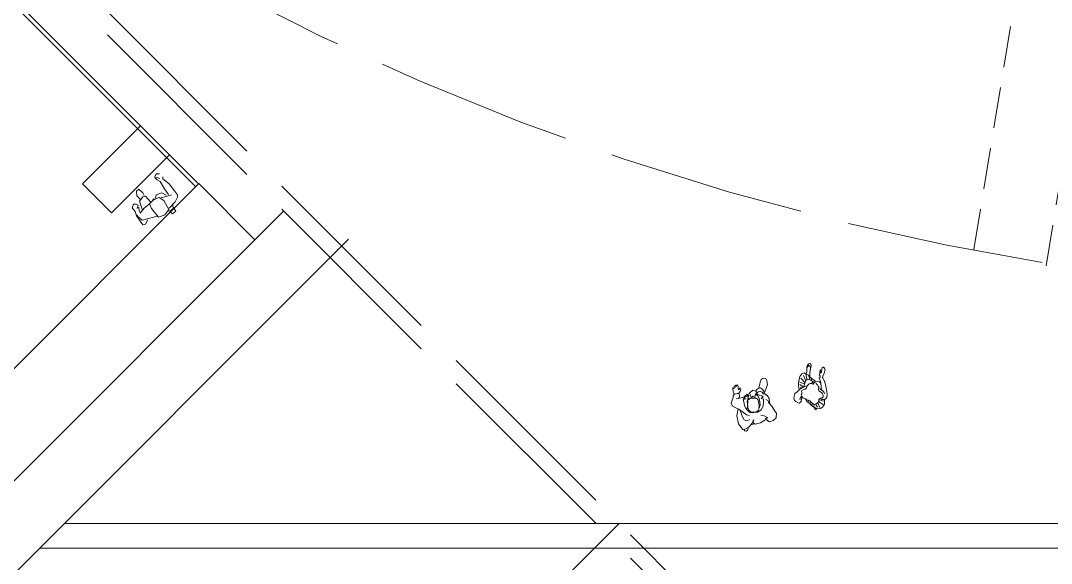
# Model space of a CAD drawing. Header units: millimetres. Extents: x 383 to 523, y 252 to 344.
# Drawn here: x 410.78 to 423.32, y 261.75 to 268.35 of the extents above; entities that cross this region are included whole.
import ezdxf

# ---------------------------------------------------------------- set-up
doc = ezdxf.new("R2010")
doc.units = ezdxf.units.MM
doc.header["$MEASUREMENT"] = 0
doc.linetypes.add('ACAD_ISO02W100', pattern=[15, 12, -3])
doc.linetypes.add('DASHED', pattern=[0.75, 0.5, -0.25])
doc.layers.add('cubierta', color=1, linetype='ACAD_ISO02W100', lineweight=15)
doc.layers.add('muros', color=5, linetype='Continuous', lineweight=30)
doc.layers.add('muebles', color=193, linetype='Continuous')

# ---------------------------------------------------------------- blocks, each defined once
blk = doc.blocks.new('h1')
at = {"layer": 'muebles', "lineweight": 0}
for p, q in [((427.1001926756035, 264.4994705945627), (427.1143291781393, 264.5555921980404)), ((427.1143291781393, 264.5555921980404), (427.1593736249926, 264.5687753216941)), ((427.1593736249926, 264.5687753216941), (427.1795397510009, 264.5439994060398)), ((427.2654498661273, 264.5968835885654), (427.2577498892424, 264.5352980066027)), ((427.3107223414098, 264.6338514550537), (427.2654498661273, 264.5968835885654)), ((427.3468866431164, 264.6215144566183), (427.3107223414098, 264.6338514550537)), ((427.3214444230545, 264.5267167932365), (427.3417665170654, 264.5587517833449)), ((427.3417665170654, 264.5587517833449), (427.3468866431164, 264.6215144566183)), ((427.6201033685686, 264.5649191176898), (427.5740125785096, 264.5532631736569)), ((427.6450227804733, 264.5323108694718), (427.6201033685686, 264.5649191176898)), ((427.0274049485379, 264.3276482601723), (427.0682400417197, 264.4552524800411)), ((427.0664903629682, 264.3664087242161), (427.0720720291112, 264.4404726608183)), ((427.0682400417197, 264.4552524800411), (427.1001926756035, 264.4994705945627)), ((427.0720720291112, 264.4404726608183), (427.0829734709116, 264.4549421875183)), ((427.1198228869421, 264.43855359525), (427.1990374786212, 264.4355758888287)), ((427.1246903432038, 264.4392941461959), (427.1374684283323, 264.4665544601041)), ((427.1374684283323, 264.4665544601041), (427.1655553868736, 264.4922731566983)), ((427.1636660414659, 264.5086193267261), (427.1430254531152, 264.5023810172131)), ((427.1655553868736, 264.4922731566983), (427.1636660414659, 264.5086193267261)), ((427.1689044899351, 264.4381593030206), (427.2334315919549, 264.5295064871866)), ((427.1846793115718, 264.5148009964763), (427.172367266798, 264.5102350984478)), ((427.1795397510009, 264.5439994060398), (427.1846793115718, 264.5148009964763)), ((427.1990374786212, 264.4355758888287), (427.2730996335446, 264.4143391826874)), ((427.2334315919549, 264.5295064871866), (427.3002304844631, 264.5307258726981)), ((427.3002304844631, 264.5307258726981), (427.3271916464203, 264.507272280218)), ((427.3271916464203, 264.507272280218), (427.3061785145111, 264.4178572681328)), ((427.5356299773097, 264.3750905454995), (427.5754594599782, 264.4680380807233)), ((427.5712119641584, 264.5100423397919), (427.5755289298605, 264.5436126192071)), ((427.5754594599782, 264.4680380807233), (427.5712119641584, 264.5100423397919)), ((427.5755289298605, 264.5436126192071), (427.5908269750038, 264.5313741042376)), ((427.5908269750038, 264.5313741042376), (427.6009376462335, 264.4941532556585)), ((427.6173918889475, 264.3665895022463), (427.6199432586705, 264.4623316361157)), ((427.6199432586705, 264.4623316361157), (427.6394112559734, 264.4773832473458)), ((427.052744323068, 264.3069531721047), (427.0274049485379, 264.3276482601723)), ((427.082636581245, 264.3097219723148), (427.052744323068, 264.3069531721047)), ((427.2133111595572, 264.2520472166756), (427.0664903629682, 264.3664087242161)), ((427.1093229203092, 264.3204692277917), (427.082636581245, 264.3097219723148)), ((427.2142816127424, 264.2311306483564), (427.2479312073396, 264.3607464936847)), ((427.2479312073396, 264.3607464936847), (427.2814043805355, 264.413346182123)), ((427.2814043805355, 264.413346182123), (427.336547421142, 264.4051674628034)), ((427.336547421142, 264.4051674628034), (427.3626794400528, 264.3963288951231)), ((427.3381483269464, 264.4058592857394), (427.3551337998051, 264.4140212532145)), ((427.3551337998051, 264.4140212532145), (427.3618745953769, 264.3978166607161)), ((427.3626794400528, 264.3963288951231), (427.4095994192238, 264.3656253669112)), ((427.3766045379642, 264.396455455267), (427.4156520304169, 264.411649001239)), ((427.4095994192238, 264.3656253669112), (427.4168711957577, 264.2960001896558)), ((427.4156520304169, 264.411649001239), (427.4744981380543, 264.3724940247951)), ((427.4228267928625, 264.343451583234), (427.5269012179288, 264.2629049152122)), ((427.4744981380543, 264.3724940247951), (427.4836932602486, 264.313162938847)), ((427.5073490827226, 264.2967384725162), (427.5356299773097, 264.3750905454995)), ((427.5803929711183, 264.242237591521), (427.6173918889475, 264.3665895022463)), ((427.2808925849104, 264.1856593783984), (427.2142816127424, 264.2311306483564)), ((427.3632937993792, 264.1834309572123), (427.2808925849104, 264.1856593783984)), ((427.3445744627084, 264.1784706748233), (427.3516964149847, 264.1623161266899)), ((427.4168711957577, 264.2960001896558), (427.3632937993792, 264.1834309572123)), ((427.3784233946105, 264.192368412791), (427.4832677784814, 264.1776902921814)), ((427.4047094257397, 264.1480913443551), (427.4338803832285, 264.1747443077701)), ((427.4832677784814, 264.1776902921814), (427.5447454720205, 264.1884656243364)), ((427.5447454720205, 264.1884656243364), (427.5696310577775, 264.2058114813033)), ((427.5696310577775, 264.2058114813033), (427.5803929711183, 264.242237591521)), ((427.3458465662578, 264.1151178073337), (427.3508151785036, 264.1602071748405)), ((427.3951201034469, 264.1028519324202), (427.3458465662578, 264.1151178073337)), ((427.3516964149847, 264.1623161266899), (427.4047094257397, 264.1480913443551)), ((427.4137227713391, 264.1523511378221), (427.3951201034469, 264.1028519324202))]:
    blk.add_line(p, q, dxfattribs=at)
blk = doc.blocks.new('h2')
at = {"layer": 'muebles', "lineweight": 0}
for p, q in [((-0.3112494860667425, 0.07991488527500223), (-0.2388782885650471, 0.1259299396994606)), ((-0.2388782885650471, 0.1259299396994606), (-0.1401902919720328, 0.140720492907235)), ((-0.1401902919720328, 0.140720492907235), (-0.05959509475422919, 0.117712965695091)), ((-0.06288469464072932, 0.1111393864915726), (-0.03985749543562633, 0.153867651314215)), ((-0.03985749543562633, 0.153867651314215), (-0.02176469606024511, 0.1867355473317502)), ((-0.02176469606024511, 0.1867355473317502), (0.01442090269057417, 0.1982393109378791)), ((0.01442090269057417, 0.1982393109378791), (0.05060650144145029, 0.1867355473317502)), ((0.05060650144145029, 0.1867355473317502), (0.08350250030593998, 0.1703015993229542)), ((0.07198890070333164, 0.1078525968897566), (0.06376490098722343, 0.1374337033054758)), ((0.08350250030593998, 0.1703015993229542), (0.1065296995108156, 0.1703015993229542)), ((0.1065296995108156, 0.1703015993229542), (0.1213328989999241, 0.1522242565133638)), ((0.1575184977508002, 0.1653714149204006), (0.1213328989999241, 0.1555110461151799)), ((0.1213328989999241, 0.1522242565133638), (0.1295568987160891, 0.117712965695091)), ((0.1937040965016195, 0.1703015993229542), (0.1575184977508002, 0.1653714149204006)), ((0.1871248967286192, 0.1555110461151799), (0.1986384963312275, 0.1604412305177902)), ((0.2150864957633303, 0.1505808617124558), (0.1871248967286192, 0.1555110461151799)), ((0.2002832962743923, 0.167014809721195), (0.1937040965016195, 0.1703015993229542)), ((0.1986384963312275, 0.1604412305177902), (0.2002832962743923, 0.167014809721195)), ((0.2052176961040573, 0.140720492907235), (0.2167312957066656, 0.1423638877082567)), ((0.2298896952524387, 0.1374337033054758), (0.2052176961040573, 0.140720492907235)), ((0.2183760956498304, 0.1489374669116614), (0.2150864957633303, 0.1505808617124558)), ((0.2150864957633303, 0.1226431500977014), (0.2282448953091034, 0.1259299396994606)), ((0.2167312957066656, 0.1423638877082567), (0.2183760956498304, 0.1489374669116614)), ((0.2282448953091034, 0.1259299396994606), (0.2331792951387683, 0.1341469137038303)), ((0.2331792951387683, 0.1341469137038303), (0.2298896952524387, 0.1374337033054758)), ((-0.3342766852717887, 0.03554322565133816), (-0.3309870853852885, 0.05362056846104224)), ((-0.3211182857260155, 0.01582248804095343), (-0.3342766852717887, 0.03554322565133816)), ((-0.3309870853852885, 0.05362056846104224), (-0.3112494860667425, 0.06676772686807908)), ((-0.2882222868616964, 0.00760551403664067), (-0.3211182857260155, 0.01582248804095343)), ((-0.3096046861235777, 0.05526396326189342), (-0.3112494860667425, 0.07991488527500223)), ((-0.2832878870320314, -0.002254854768580117), (-0.3096046861235777, 0.05526396326189342)), ((-0.2092718895872281, 0.02239606724435816), (-0.1944686900981196, 0.05362056846104224)), ((-0.196113490041455, -0.01540201317573064), (-0.2092718895872281, 0.02239606724435816)), ((-0.1944686900981196, 0.05362056846104224), (-0.1566382914041355, 0.07334130607142697)), ((-0.1566382914041355, 0.07334130607142697), (-0.07768789412966726, 0.09470543848277657)), ((-0.1467694917448057, -0.01047182877294972), (-0.1385454920286975, 0.02403946204537988)), ((-0.1385454920286975, 0.02403946204537988), (-0.09578069350504848, 0.07005451646978145)), ((-0.08262229395927534, 0.00760551403664067), (-0.1023598932778782, -0.01047182877294972)), ((-0.09578069350504848, 0.07005451646978145), (-0.06288469464072932, 0.1111393864915726)), ((-0.04972629509495619, 0.02732625164696856), (-0.08262229395927534, 0.00760551403664067)), ((-0.07918370857078116, -0.00442421529692183), (-0.04379269916455542, 0.0002558872882900687)), ((-0.05888592376425095, 0.005456001271681998), (-0.05628364366071992, 0.01013610385678021)), ((-0.05472227559874909, -0.002344169703519583), (-0.05888592376425095, 0.005456001271681998)), ((-0.05628364366071992, 0.01013610385678021), (-0.02505628241999602, -0.0002641241101173364)), ((-0.02340949600340991, 0.03883001525309737), (-0.04972629509495619, 0.02732625164696856)), ((-0.04379269916455542, 0.0002558872882900687), (-0.00892214577879713, 0.00181592148328491)), ((0.02100010246357442, 0.04540359445672948), (-0.02340949600340991, 0.03883001525309737)), ((-0.01354069634408006, -0.002254854768580117), (0.02593450229323935, 0.004318724434824617)), ((-0.00892214577879713, 0.00181592148328491), (0.01918247933787143, -0.003904203898514425)), ((0.05225130138478562, 0.05033377885928303), (0.02100010246357442, 0.04540359445672948)), ((0.02593450229323935, 0.004318724434824617), (0.07034410076016684, -0.008828433972098537)), ((0.05554090127105837, 0.0141790932400454), (0.05225130138478562, 0.05033377885928303)), ((0.06540970093038823, 0.04540359445672948), (0.05554090127105837, 0.0141790932400454)), ((0.07692330053299656, 0.02896964644799027), (0.06540970093038823, 0.04540359445672948)), ((0.06869930081683151, 0.1062092020889622), (0.06869930081683151, 0.08977525408022302)), ((0.06869930081683151, 0.08977525408022302), (0.07527850058983176, 0.05855075286365263)), ((0.07692330053299656, 0.0996356228855575), (0.07198890070333164, 0.1078525968897566)), ((0.07527850058983176, 0.05855075286365263), (0.08350250030593998, 0.03554322565133816)), ((0.1015952996812075, 0.09141864888113105), (0.07692330053299656, 0.0996356228855575)), ((0.08679210019226957, 0.002675329634030277), (0.07692330053299656, 0.02896964644799027)), ((0.08350250030593998, 0.03554322565133816), (0.111464099340651, -0.0006114599677857768)), ((0.09995049973804271, -0.01540201317573064), (0.08679210019226957, 0.002675329634030277)), ((0.126267298829589, 0.1012790176863518), (0.1015952996812075, 0.09141864888113105)), ((0.1295568987160891, 0.117712965695091), (0.126267298829589, 0.1012790176863518)), ((0.1312016986592539, 0.09799222808453578), (0.1492944980346351, 0.08155828007579657)), ((0.1492944980346351, 0.08155828007579657), (0.1805456969558463, 0.07169791127063263)), ((0.1723216972396813, 0.1012790176863518), (0.2282448953091034, 0.1062092020889622)), ((0.1805456969558463, 0.09141864888113105), (0.1723216972396813, 0.1012790176863518)), ((0.1969936963879491, 0.07991488527500223), (0.1805456969558463, 0.09141864888113105)), ((0.1805456969558463, 0.07169791127063263), (0.1969936963879491, 0.07991488527500223)), ((0.2266000953659386, 0.1209997552969071), (0.2150864957633303, 0.1226431500977014)), ((0.2348240950821037, 0.1127827812924806), (0.2266000953659386, 0.1209997552969071)), ((0.2282448953091034, 0.1062092020889622), (0.2348240950821037, 0.1127827812924806)), ((-0.2405230885083824, -0.03840954038787459), (-0.2832878870320314, -0.002254854768580117)), ((-0.2503918881676555, -0.05813027799842985), (-0.2651950876565934, -0.01868880277731932)), ((-0.2586158878838205, -0.07456422600716905), (-0.2421678884515472, -0.05648688319740813)), ((-0.243812688394712, -0.1419434128428065), (-0.2586158878838205, -0.07456422600716905)), ((-0.2421678884515472, -0.05648688319740813), (-0.2191406892465011, -0.05320009359581945)), ((-0.210916689530336, -0.05320009359581945), (-0.2405230885083824, -0.03840954038787459)), ((-0.2191406892465011, -0.05320009359581945), (-0.2026926898142278, -0.06470385720177774)), ((-0.2026926898142278, -0.06470385720177774), (-0.210916689530336, -0.05320009359581945)), ((-0.1023598932778782, -0.01047182877294972), (-0.1155182928236513, -0.0285491715826538)), ((-0.1155182928236513, -0.0285491715826538), (-0.1155182928236513, -0.06634725200274261)), ((-0.1155182928236513, -0.06634725200274261), (-0.1138734928804865, -0.1156490960288465)), ((-0.1138734928804865, -0.1156490960288465), (-0.08755669378894027, -0.1600207556525106)), ((-0.1093701577701154, -0.07878584525997212), (-0.1078087897081446, -0.04810517275780057)), ((-0.1052065096047841, -0.107386472168912), (-0.1093701577701154, -0.07878584525997212)), ((-0.1078087897081446, -0.04810517275780057), (-0.09896103735661654, -0.02626469402730436)), ((-0.0916746530671162, -0.1240268369159594), (-0.1052065096047841, -0.107386472168912)), ((-0.09896103735661654, -0.02626469402730436), (-0.07918370857078116, -0.00442421529692183)), ((-0.07814279652944833, -0.1318270078910473), (-0.0916746530671162, -0.1240268369159594)), ((0.01918247933787143, -0.003904203898514425), (0.04208254424776214, -0.006504260890153546)), ((0.05509394476479201, -0.1151866431441704), (0.04156208822712415, -0.1266268939076554)), ((0.04208254424776214, -0.006504260890153546), (0.05301212068212635, -0.01222438627200972)), ((0.05665531282676284, -0.03198481940910369), (0.04832801649592966, -0.01742450025540165)), ((0.04832801649592966, -0.114666631745763), (0.05665531282676284, -0.0995863011938809)), ((0.05301212068212635, -0.01222438627200972), (0.05821668088896104, -0.02054456864544818)), ((0.06238032905429236, -0.0995863011938809), (0.05509394476479201, -0.1151866431441704)), ((0.06185987303365437, -0.05122524114779026), (0.05665531282676284, -0.03198481940910369)), ((0.05665531282676284, -0.0995863011938809), (0.05925759293029387, -0.0860660048367663)), ((0.0576962248682662, -0.076185788268333), (0.05821668088896104, -0.06526554890308489)), ((0.05925759293029387, -0.0860660048367663), (0.0576962248682662, -0.076185788268333)), ((0.05821668088896104, -0.02054456864544818), (0.06342124109562519, -0.03718493339249562)), ((0.05821668088896104, -0.06526554890308489), (0.06185987303365437, -0.05122524114779026)), ((0.06394169711649056, -0.08970608462522023), (0.06238032905429236, -0.0995863011938809)), ((0.06342124109562519, -0.03718493339249562), (0.06446215313712855, -0.0527852753427851)), ((0.07226899344732374, -0.08086589085337437), (0.06394169711649056, -0.08502598204017886)), ((0.06394169711649056, -0.08502598204017886), (0.06394169711649056, -0.08970608462522023)), ((0.06446215313712855, -0.0527852753427851), (0.07330990548865657, -0.05850540072464128)), ((0.07034410076016684, -0.008828433972098537), (0.0884369001356049, -0.01704540797652498)), ((0.08059628977815692, -0.07462575407328131), (0.07226899344732374, -0.08086589085337437)), ((0.07330990548865657, -0.05850540072464128), (0.08163720181948975, -0.06370551470809005)), ((0.07363370064649644, -0.04826990919303853), (0.09830569979487791, -0.0416963299896338)), ((0.07527850058983176, -0.09099817401568089), (0.07363370064649644, -0.09099817401568089)), ((0.09666089985154258, -0.09921514802010734), (0.07527850058983176, -0.09099817401568089)), ((0.08371902590232594, -0.06890562869148198), (0.08059628977815692, -0.07462575407328131)), ((0.08163720181948975, -0.06370551470809005), (0.08371902590232594, -0.06890562869148198)), ((0.1032400996245428, -0.1090755168254418), (0.08185770036260465, -0.1320830440375858)), ((0.0884369001356049, -0.01704540797652498), (0.0900817000787697, -0.0236189871800434)), ((0.0900817000787697, -0.0236189871800434), (0.09995049973804271, -0.01540201317573064)), ((0.111464099340651, -0.0006114599677857768), (0.09501609990837778, -0.00554164437039617)), ((0.1131088992838158, -0.1090755168254418), (0.09666089985154258, -0.09921514802010734)), ((0.09830569979487791, -0.0416963299896338), (0.1246224988864242, -0.03183596118446985)), ((0.09995049973804271, -0.1320830440375858), (0.1081744994541509, -0.1140057012280522)), ((0.1081744994541509, -0.1140057012280522), (0.1312016986592539, -0.1320830440375858)), ((0.111464099340651, -0.008828433972098537), (0.1180432991134808, -0.0236189871800434)), ((0.1394256983753621, -0.1172924908298114), (0.1131088992838158, -0.1090755168254418)), ((0.1180432991134808, -0.0236189871800434), (0.1196880990565887, -0.0285491715826538)), ((0.1246224988864242, -0.03183596118446985), (0.1591632976939081, -0.071277436405353)), ((0.1591632976939081, -0.071277436405353), (0.1394256983753621, -0.1172924908298114)), ((0.1640976975235731, -0.1222226752324218), (0.1492944980346351, -0.1090755168254418)), ((0.178900897012511, -0.1468735972455306), (0.1640976975235731, -0.1222226752324218)), ((-0.215851089360001, -0.1945320464708402), (-0.243812688394712, -0.1419434128428065)), ((-0.2388782885650471, -0.2520508645012569), (-0.215851089360001, -0.2191829684838922)), ((-0.1862446903821251, -0.2126093892803738), (-0.215851089360001, -0.1945320464708402)), ((-0.215851089360001, -0.2191829684838922), (-0.1878894903252899, -0.2175395736829842)), ((-0.19117909021179, -0.2356169164926882), (-0.1615726912337436, -0.1912452568690242)), ((-0.1878894903252899, -0.2175395736829842), (-0.19117909021179, -0.2356169164926882)), ((-0.1615726912337436, -0.1912452568690242), (-0.1500590916313058, -0.1501603868471193)), ((-0.08755669378894027, -0.1600207556525106), (-0.04479189526529126, -0.1863150724664138)), ((-0.05472227559874909, -0.1359870990778518), (-0.07814279652944833, -0.1318270078910473)), ((-0.05524273161938709, -0.1328670306878621), (-0.05940637978488894, -0.1370271218744961)), ((-0.05940637978488894, -0.1370271218744961), (-0.05628364366071992, -0.1406672016628931)), ((-0.05628364366071992, -0.1406672016628931), (-0.03234266670949637, -0.1375471332728466)), ((-0.03130175466816354, -0.138067144671254), (-0.05472227559874909, -0.1359870990778518)), ((-0.02998869577618279, -0.1501603868471193), (-0.05137109503812098, -0.1419434128428065)), ((-0.04479189526529126, -0.1863150724664138), (0.006196902974636487, -0.1928886516698185)), ((-0.01204488190296615, -0.1375471332728466), (-0.03130175466816354, -0.138067144671254)), ((0.01113130280430141, -0.1501603868471193), (-0.02998869577618279, -0.1501603868471193)), ((0.01501883117236957, -0.1328670306878621), (-0.01204488190296615, -0.1375471332728466)), ((0.006196902974636487, -0.1928886516698185), (0.04073770178212044, -0.1978188360725994)), ((0.05225130138478562, -0.1452302024445657), (0.01113130280430141, -0.1501603868471193)), ((0.03415850200934756, -0.2241131528865026), (0.01277610274746621, -0.2586244437048322)), ((0.04156208822712415, -0.1266268939076554), (0.01501883117236957, -0.1328670306878621)), ((0.04073770178212044, -0.1978188360725994), (0.05060650144145029, -0.1682377296568802)), ((0.07856810047616136, -0.2487640748996682), (0.04567210161178537, -0.2635546281073857)), ((0.05060650144145029, -0.1682377296568802), (0.06869930081683151, -0.1945320464708402)), ((0.08185770036260465, -0.1320830440375858), (0.05225130138478562, -0.1452302024445657)), ((0.06869930081683151, -0.1945320464708402), (0.08021290041943985, -0.1764547036612498)), ((0.1032400996245428, -0.2142527840813386), (0.07856810047616136, -0.2487640748996682)), ((0.08021290041943985, -0.1764547036612498), (0.0900817000787697, -0.148516992046325)), ((0.0900817000787697, -0.148516992046325), (0.09995049973804271, -0.1320830440375858)), ((0.1065296995108156, -0.1945320464708402), (0.1032400996245428, -0.2142527840813386)), ((0.1048848995677076, -0.2076792048777634), (0.1394256983753621, -0.2043924152760042)), ((0.1246224988864242, -0.1846716776654489), (0.1065296995108156, -0.1945320464708402)), ((0.1196880990565887, -0.2109659944795794), (0.1673872974100732, -0.2356169164926882)), ((0.1410704983185269, -0.1600207556525106), (0.1246224988864242, -0.1846716776654489)), ((0.1312016986592539, -0.1320830440375858), (0.1410704983185269, -0.1600207556525106)), ((0.1394256983753621, -0.2043924152760042), (0.1608080976370729, -0.1879584672672081)), ((0.1608080976370729, -0.1879584672672081), (0.1805456969558463, -0.1682377296568802)), ((0.1673872974100732, -0.2356169164926882), (0.2150864957633303, -0.2536942593022786)), ((0.1805456969558463, -0.1682377296568802), (0.178900897012511, -0.1468735972455306)), ((0.2233104954794953, -0.1633075452541561), (0.1821904968990111, -0.1468735972455306)), ((0.2512720945141496, -0.1665943348559153), (0.2233104954794953, -0.1633075452541561)), ((0.2792336935488606, -0.1830282828646546), (0.2512720945141496, -0.1665943348559153)), ((0.2594960942303146, -0.2520508645012569), (0.2874576932650257, -0.2389037060943338)), ((0.2940368930379691, -0.2093225996785577), (0.2792336935488606, -0.1830282828646546)), ((0.2874576932650257, -0.2389037060943338), (0.2940368930379691, -0.2093225996785577)), ((-0.2273646889626093, -0.296422524124921), (-0.2388782885650471, -0.2520508645012569)), ((-0.1977582899845629, -0.335863999345861), (-0.2273646889626093, -0.296422524124921)), ((-0.1385454920286975, -0.3424375785493794), (-0.1977582899845629, -0.335863999345861)), ((-0.1122286929371512, -0.3243602357396753), (-0.1385454920286975, -0.3424375785493794)), ((-0.04972629509495619, -0.2931357345231618), (-0.1122286929371512, -0.3243602357396753)), ((-0.003671896684807052, -0.255337654103073), (-0.04972629509495619, -0.2931357345231618)), ((0.004552103031301158, -0.2684848125099961), (-0.02011989611690979, -0.2684848125099961)), ((0.01277610274746621, -0.2586244437048322), (-0.003671896684807052, -0.255337654103073)), ((0.04567210161178537, -0.2635546281073857), (0.004552103031301158, -0.2684848125099961)), ((0.2150864957633303, -0.2536942593022786), (0.2594960942303146, -0.2520508645012569))]:
    blk.add_line(p, q, dxfattribs=at)
blk = doc.blocks.new('m1')
at = {"lineweight": 0}
for p, q in [((-0.2087277184750747, 0.1313981792006302), (-0.21596683009858, 0.1133158609619613)), ((-0.1809777905853593, 0.1458640337914971), (-0.2087277184750747, 0.1313981792006302)), ((-0.1580539371111627, 0.1434530580263527), (-0.1809777905853593, 0.1458640337914971)), ((-0.1242714162019638, 0.1398365943786075), (-0.1580539371111627, 0.1434530580263527)), ((-0.1001410441238022, 0.1157268367271058), (-0.1242714162019638, 0.1398365943786075)), ((-0.2292385347413415, 0.08438415178022751), (-0.2316515719492713, 0.07232927295444824)), ((-0.2316515719492713, 0.07232927295444824), (-0.2232059417218579, 0.06027439412872582)), ((-0.21596683009858, 0.1133158609619613), (-0.2292385347413415, 0.08438415178022751)), ((-0.2232059417218579, 0.06027439412872582), (-0.2075211998711097, 0.05063049106809103)), ((-0.2075211998711097, 0.05063049106809103), (-0.1785647533774295, 0.05183597895074854)), ((-0.1652930487346111, 0.008438415177920433), (-0.1990755696438669, -0.01687683035606824)), ((-0.1833908277931187, 0.07112378507184758), (-0.1894234208126022, 0.06630183354161545)), ((-0.1616734929228869, 0.06509634565895794), (-0.1833908277931187, 0.07112378507184758)), ((-0.1785647533774295, 0.05183597895074854), (-0.153227862695644, 0.05063049106809103)), ((-0.1664995673384055, 0.01084939094323545), (-0.1725321603579459, -0.006027439412946478)), ((-0.1508148254877142, 0.04580853953780206), (-0.1664995673384055, 0.03013719706433449)), ((-0.1664995673384055, 0.03013719706433449), (-0.1664995673384055, 0.01084939094323545)), ((-0.1496083068839198, 0.05665793048092382), (-0.1616734929228869, 0.06509634565895794)), ((-0.153227862695644, 0.05063049106809103), (-0.1496083068839198, 0.05665793048092382)), ((-0.1266844534097231, 0.06027439412872582), (-0.1508148254877142, 0.04580853953780206)), ((-0.1146192673706992, 0.05665793048092382), (-0.1266844534097231, 0.06027439412872582)), ((-0.1001410441238022, 0.05665793048092382), (-0.1146192673706992, 0.05665793048092382)), ((-0.06153244879902786, 0.08800061542797266), (-0.1001410441238022, 0.1157268367271058)), ((-0.08204326506529469, 0.06630183354161545), (-0.1001410441238022, 0.05665793048092382)), ((-0.07359763483799497, 0.06147988201132648), (-0.08204326506529469, 0.06630183354161545)), ((-0.05429333717557938, 0.03616463647722412), (-0.07359763483799497, 0.06147988201132648)), ((-0.06997807902627073, 0.09643903060600678), (-0.02533689068184231, 0.1096993973142162)), ((-0.02774992788965847, 0.0446030516552014), (-0.06153244879902786, 0.08800061542797266)), ((-0.0506737813637983, 0.01928780612121272), (-0.05429333717557938, 0.03616463647722412)), ((-0.03498903951310695, 0.01084939094323545), (-0.0506737813637983, 0.01928780612121272)), ((-0.04343466942896157, 0.06871280961979664), (-0.03740207686894337, 0.08800061583434626)), ((-0.00844563022735656, 0.007232927295490299), (-0.03498903951310695, 0.01084939094323545)), ((-0.03016296493154869, 0.05304146619636185), (-0.006032593249244655, 0.09402805568436179)), ((0.01930429766258612, 0.03616463647722412), (-0.03016296509758831, 0.04701402742034588)), ((-0.009652148831150953, 0.007232927295490299), (-0.02774992788965847, 0.0446030516552014)), ((-0.02533689068184231, 0.1096993973142162), (0.01327170464304572, 0.1157268367271058)), ((0.00844563022735656, -0.007232927295433456), (-0.00844563022735656, 0.007232927295490299)), ((0.008445632067775932, 0.04339756448734988), (0.02051081718781234, 0.1000554955341499)), ((0.01327170464304572, 0.1157268367271058), (0.09169541389672986, 0.1084939094317861)), ((0.04464118834454212, 0.03495914859473714), (0.01930429766258612, 0.03616463647722412)), ((0.02654340974783054, 0.03978109983165723), (0.07118459786488529, 0.09402805475218656)), ((0.06153244879902786, 0.02531524553410236), (0.04464118834454212, 0.03495914859473714)), ((0.05670637399015277, 0.03495914944312517), (0.1097931934219218, 0.06871280961979664)), ((0.06877156042253318, -0.002410975765201329), (0.06153244879902786, 0.02531524553410236)), ((0.0675650411751576, 0.01808231842278474), (0.1230648979192779, 0.04219207689016002)), ((0.07118459786488529, -0.01446585415658319), (0.1085866740446022, 0.002410975931525172)), ((0.09169541389672986, 0.1084939094317861), (0.127890972013688, 0.08920610331045964)), ((0.1194453417864452, 0.007232927295490299), (0.09893452552000781, -0.01567134247341073)), ((0.1303040092214474, 0.03857561224231176), (0.1194453417864452, 0.007232927295490299)), ((0.127890972013688, 0.08920610331045964), (0.139956158052712, 0.06509634565895794)), ((0.139956158052712, 0.06509634565895794), (0.1303040092214474, 0.03857561224231176)), ((0.1339235650332284, 0.03737012435988163), (0.1580539371113332, 0.03495914859473714)), ((0.1580539371113332, 0.03495914859473714), (0.1870103836048997, 0.03857561224231176)), ((0.1870103836048997, 0.03857561224231176), (0.2135537928908207, 0.04098658800745625)), ((0.2002820890334078, 0.0373701246373912), (0.2207929054681586, 0.03254817331674076)), ((0.2135537928908207, 0.04098658800745625), (0.2388906835727767, 0.03737012435988163)), ((0.2207929054681586, 0.03254817331674076), (0.2364776472779226, 0.02049329454922599)), ((0.2352711279007167, 0.009643903378560026), (0.2256189800930883, -0.001205487791935411)), ((0.2364776472779226, 0.02049329454922599), (0.2352711279007167, 0.009643903378560026)), ((0.2388906835727767, 0.03737012435988163), (0.2581949812352491, 0.02410975765144485)), ((0.2642275742547326, 0.00964390306057794), (0.2557819440274898, -5.684341886080801e-14)), ((0.2581949812352491, 0.02410975765144485), (0.2642275742547326, 0.00964390306057794)), ((-0.2569884626312273, -0.118137812492364), (-0.2787057975014591, -0.1301926913181433)), ((-0.241303720780536, -0.08679512754531515), (-0.2618145370468028, -0.1386311064960637)), ((-0.2244124606518767, -0.1096993967007052), (-0.2449232770866274, -0.1121103728271464)), ((-0.21596683009858, -0.05063049106803419), (-0.241303720780536, -0.08679512754531515)), ((-0.2171733487145389, -0.09041159141816024), (-0.2292385352766928, -0.08197317637404922)), ((-0.2147603114946151, -0.0904115911930603), (-0.2207929045140986, -0.1121103730794744)), ((-0.2207929045140986, -0.1121103730794744), (-0.2075211998711097, -0.141042082261265)), ((-0.1978690516571646, -0.06268537015932907), (-0.2171733487145389, -0.06027439403294466)), ((-0.1990755696438669, -0.01687683035606824), (-0.21596683009858, -0.05063049106803419)), ((-0.1978690510399019, -0.06509634565907163), (-0.2147603114946151, -0.0904115911930603)), ((-0.184597347159638, -0.04098658781839504), (-0.2002820889695727, -0.0361646364977446)), ((-0.185803865000878, -0.05304146683329236), (-0.1978690510399019, -0.06509634565907163)), ((-0.1858038650948401, -0.01567134268600512), (-0.1882169024072482, -0.01326036655962071)), ((-0.1797712719813944, -0.03375366071202279), (-0.185803865000878, -0.05304146683329236)), ((-0.1725321603579459, -0.006027439412946478), (-0.1821843091891537, -0.01687683035606824)), ((-0.1821843091891537, -0.01687683035606824), (-0.1797712719813944, -0.03375366071202279)), ((0.007239111623391636, -0.1289872034354858), (0.01930429766258612, -0.1169323246097065)), ((0.01689126045465628, -0.01567134247341073), (0.00844563022735656, -0.007232927295433456)), ((0.02292385347413983, -0.03134268494693515), (0.01689126045465628, -0.01567134247341073)), ((0.01930429766258612, -0.1169323246097065), (0.02654340928586407, -0.1048774457839272)), ((0.02051081626638052, -0.06147988201132648), (0.02413037207810476, -0.04580853953780206)), ((0.02292385347413983, -0.0687128093067031), (0.02051081626638052, -0.06147988201132648)), ((0.02413037207810476, -0.04580853953780206), (0.02292385347413983, -0.03134268494693515)), ((0.03860859532483119, -0.07232927295444824), (0.02292385347413983, -0.0687128093067031)), ((0.02416534267382531, -0.03667129036750794), (0.02759255439895014, -0.0440090431066551)), ((0.02654340928586407, -0.1048774457839272), (0.03740207672103679, -0.1000554942537519)), ((0.02759255439895014, -0.0440090431066551), (0.04341426826414363, -0.05251734105752348)), ((0.02955096130483525, -0.06210883245080367), (0.02808215648593659, -0.06846821703959449)), ((0.04341426826414363, -0.05643080899858433), (0.02955096130483525, -0.06210883245080367)), ((0.03740207672103679, -0.1000554942537519), (0.04464118834454212, -0.08197317601508303)), ((0.04189009268520749, -0.07220115282211736), (0.03860859532483119, -0.07232927295444824)), ((0.04464118834454212, -0.0687128093067031), (0.04189009268520749, -0.07220115282211736)), ((0.04341426826414363, -0.05251734105752348), (0.04341426826414363, -0.05643080899858433)), ((0.04464118834454212, -0.08197317601508303), (0.04464118834454212, -0.0687128093067031)), ((0.05308681857178499, -0.05665793048092382), (0.06273896740299278, -0.02290426976890103)), ((0.06153244879902786, -0.08679512754531515), (0.05308681857178499, -0.05665793048092382)), ((0.05911941159126854, -0.1362201307308624), (0.06273896740299278, -0.115726836727049)), ((0.0615324486151394, -0.04339756301260422), (0.08566282173961781, -0.02893170905070974)), ((0.06273896740299278, -0.115726836727049), (0.06153244879902786, -0.08679512754531515)), ((0.06273896740299278, -0.02290426976890103), (0.06877156042253318, -0.002410975765201329)), ((0.08204326506546522, -0.04219207589005691), (0.06394548600684402, -0.08317866389757)), ((0.09893452552000781, -0.01567134247341073), (0.08204326506546522, -0.04219207589005691)), ((0.1459887510721956, -0.00482195153028897), (0.1049671185394914, -0.00964390306057794)), ((0.1387496394489176, -0.1241652519051968), (0.129097490617653, -0.1350146428483185)), ((0.1725321603581165, -0.1229597640225961), (0.1387496394489176, -0.1241652519051968)), ((0.1773582347736351, -0.003616463647631463), (0.1459887510721956, -0.00482195153028897)), ((0.2014886068517967, -0.1229597640225961), (0.1725321603581165, -0.1229597640225961)), ((0.2002820882478318, -0.006027439412946478), (0.1773582347736351, -0.003616463647631463)), ((0.2087277189058341, -0.003616462986144597), (0.1845973472234732, -0.002410975388954739)), ((0.2328580905532931, -0.00843841517803412), (0.2002820882478318, -0.006027439412946478)), ((0.2051081626635778, -0.1289872034354858), (0.2014886068517967, -0.1229597640225961)), ((0.2256189800930883, -0.001205487791935411), (0.2087277189058341, -0.003616462986144597)), ((0.2557819440274898, -5.684341886080801e-14), (0.2328580905532931, -0.00843841517803412)), ((-0.2787057975014591, -0.1301926913181433), (-0.2823253533131833, -0.1386311064960637)), ((-0.2823253533131833, -0.1386311064960637), (-0.2774992788974942, -0.1446585459090102)), ((-0.2774992788974942, -0.1446585459090102), (-0.2630210556507677, -0.150685985321843)), ((-0.2618145370468028, -0.1386311064960637), (-0.2581949812350217, -0.192878061211843)), ((-0.2581949812350217, -0.192878061211843), (-0.241303720780536, -0.2169878188633447)), ((-0.2171733487145389, -0.1326036666388859), (-0.2497493517113867, -0.1567134251062043)), ((-0.1942494964095545, -0.1530969613827438), (-0.2485428323342376, -0.1844396463650355)), ((-0.241303720780536, -0.2169878188633447), (-0.1990755696438669, -0.2362756249846143)), ((-0.2075211998711097, -0.141042082261265), (-0.1773582347736351, -0.1615353762649647)), ((-0.1821843112893475, -0.1627408640240446), (-0.2075212009069105, -0.2193987950708447)), ((-0.1990755696438669, -0.2362756249846143), (-0.1520213440916791, -0.2302481855717815)), ((-0.1773582347736351, -0.1615353762649647), (-0.1556408999034034, -0.1603298883823072)), ((-0.1592604561000712, -0.1639463525532392), (-0.1664995680374659, -0.2230152587943053)), ((-0.1556408999034034, -0.1603298883823072), (-0.1363366022409309, -0.1760012308558316)), ((-0.1520213440916791, -0.2302481855717815), (-0.1423691952604145, -0.2230152582762344)), ((-0.1435757138643794, -0.1772067187384891), (-0.1484017882799549, -0.196494524859645)), ((-0.1484017882799549, -0.196494524859645), (-0.1471952696759899, -0.2145768430982571)), ((-0.1471952696759899, -0.2145768430982571), (-0.1387496394486902, -0.2338646492193561)), ((-0.1387496394486902, -0.2338646492193561), (-0.1170323045784585, -0.2531524553406257)), ((-0.1363366022409309, -0.1760012308558316), (-0.1315105278252418, -0.1916725733293561)), ((-0.1315105278252418, -0.1916725733293561), (-0.1158257859744936, -0.206138427920223)), ((-0.1170323045784585, -0.2531524553406257), (-0.06997807902627073, -0.2483305038103936)), ((-0.1158257859744936, -0.206138427920223), (-0.0941084511042618, -0.2037274521551353)), ((-0.0941084511042618, -0.2037274521551353), (-0.07842370925357045, -0.1916725733293561)), ((-0.07842370925357045, -0.1916725733293561), (-0.0663585232145465, -0.1784122066209761)), ((-0.06032593019506294, -0.2121658673331126), (-0.0748041534419599, -0.2230152582762344)), ((-0.06997807902627073, -0.2483305038103936), (-0.00241303720764563, -0.2254262340413788)), ((-0.0663585232145465, -0.1784122066209761), (-0.05429333717557938, -0.1579189126172196)), ((-0.04343466974034982, -0.192878061211843), (-0.06032593019506294, -0.2121658673331126)), ((-0.05429333717557938, -0.1579189126172196), (-0.04826074415603898, -0.1446585459090102)), ((-0.04826074415603898, -0.1446585459090102), (-0.02895644649362339, -0.1386311064960637)), ((-0.03498903951310695, -0.1772067187384891), (-0.04343466974034982, -0.192878061211843)), ((-0.03498903951310695, -0.1760012308558316), (-0.03136948370138271, -0.1651518399127099)), ((-0.003619555811610553, -0.1651518399127099), (-0.03498903951310695, -0.1772067187384891)), ((-0.03136948370138271, -0.1651518399127099), (-0.02171733487011807, -0.1555079368521319)), ((-0.02895644649362339, -0.1386311064960637), (-0.006032593019426713, -0.137425618613463)), ((-0.02171733487011807, -0.1555079368521319), (-0.01689126045459943, -0.1518914732043299)), ((-0.006032593019426713, -0.137425618613463), (0.007239111623391636, -0.1289872034354858)), ((0.05429333717557938, -0.1518914732043299), (-0.003619555811610553, -0.1651518399127099)), ((-0.00241303720764563, -0.2254262340413788), (0.06756504181856826, -0.2025219642724778)), ((0.04826074415609583, -0.1494804974391855), (0.05911941159126854, -0.1362201307308624)), ((0.1085866743512156, -0.1265762276703413), (0.05429333717557938, -0.1518914732043299)), ((0.06756504181856826, -0.2025219642724778), (0.07842370925374098, -0.1892615975642684)), ((0.07842370925374098, -0.1892615975642684), (0.1109997115591455, -0.1699737914429988)), ((0.114619267370756, -0.1350146428483185), (0.1085866743512156, -0.1265762276703413)), ((0.1109997115591455, -0.1699737914429988), (0.1134127487669616, -0.1639463520301092)), ((0.1134127487669616, -0.1639463520301092), (0.1327170464293772, -0.1663573277952537)), ((0.129097490617653, -0.1350146428483185), (0.114619267370756, -0.1350146428483185)), ((0.1327170464293772, -0.1663573277952537), (0.1713256417541515, -0.1784122066209761)), ((0.1689126045463922, -0.141042082261265), (0.1713256417541515, -0.1362201307308624)), ((0.2352711277610524, -0.1458640337914403), (0.1689126045463922, -0.141042082261265)), ((0.1713256417541515, -0.1362201307308624), (0.1894234208128296, -0.1313981792005734)), ((0.1713256417541515, -0.1784122066209761), (0.2232059417220285, -0.1808231823861206)), ((0.1894234208128296, -0.1313981792005734), (0.2051081626635778, -0.1289872034354858)), ((0.2232059417220285, -0.1808231823861206), (0.2268254975337527, -0.173590255090744)), ((0.2268254975337527, -0.173590255090744), (0.2352711277610524, -0.1723847672080865)), ((0.2352711277610524, -0.1723847672080865), (0.2340646091570875, -0.1651518399127099)), ((0.2340646091570875, -0.1651518399127099), (0.2425102393845009, -0.1651518399127099)), ((0.2376841649688117, -0.1543024489694744), (0.2352711277610524, -0.1458640337914403)), ((0.2437167579882953, -0.1567134247347326), (0.2376841649688117, -0.1543024489694744)), ((0.2425102393845009, -0.1651518399127099), (0.2437167579882953, -0.1567134247347326))]:
    blk.add_line(p, q, dxfattribs=at)

msp = doc.modelspace()

# ---------------------------------------------------------------- linework, layer by layer
at = {"layer": 'cubierta', "linetype": 'ACAD_ISO02W100', "lineweight": 18, "ltscale": 0.2}
for p, q in [((428.3822081989023, 251.9134093307808), (382.9129948631056, 297.386130925201)), ((428.3821972877051, 251.6305666185166), (382.771568051375, 297.2447150246675)), ((413.1863900505954, 257.3590388591298), (418.0620705763505, 262.2343432220417))]:
    msp.add_line(p, q, dxfattribs=at)
msp.add_arc((428.3833703292282, 297.2423689416222), 32.25200000000006, 181.880508600255, 44.93436622723488, dxfattribs=at)
at = {"layer": 'muebles'}
for p, q in [((407.8670091060436, 271.3765791801317), (412.9103904466554, 266.3299903925901)), ((407.9023756822367, 271.4119232784846), (412.9457570228485, 266.365334490943)), ((411.531543531929, 266.3657840477466), (412.2416087995394, 267.0753980210752)), ((411.884984515458, 266.0121182858158), (412.5950497830684, 266.7217322591444)), ((409.4812419721906, 262.903021372844), (412.9484907665974, 266.3680664972136)), ((411.531543531929, 266.3657840477466), (411.884984515458, 266.0121182858158)), ((412.9484907665974, 266.3680664972136), (413.6312374793304, 265.6852671059346))]:
    msp.add_line(p, q, dxfattribs=at)
at = {"layer": 'muros', "linetype": 'DASHED', "lineweight": 13}
for p, q in [((423.3076817032131, 271.239856814918), (422.365971306556, 265.4976001463978)), ((424.1876817032132, 271.0445942257712), (423.2541073924547, 265.3519488747779))]:
    msp.add_line(p, q, dxfattribs=at)
at = {"layer": 'muros'}
for p, q in [((409.8113897400358, 261.8657140710982), (413.9799362071378, 266.0339389313426)), ((409.8113460952471, 260.7343432220416), (414.7691102071379, 265.6917248382716))]:
    msp.add_line(p, q, dxfattribs=at)
at = {"layer": 'muros', "lineweight": 18, "ltscale": 0.2}
for p, q in [((411.3114618304348, 262.2343432220417), (445.0113555473778, 262.2343432220417)), ((411.0114386833973, 261.9343432220417), (445.3113324021261, 261.9343432220417))]:
    msp.add_line(p, q, dxfattribs=at)

# ---------------------------------------------------------------- block references
at = {"layer": 'muebles', "linetype": 'Continuous'}
for name, p, rotation in [('h1', (373.5805283042661, -234.8562976667323), 53.82448742462284), ('m1', (420.3545729589756, 263.9179279397466), 81.86416563503616), ('h2', (419.6240973751252, 263.6946209259796), 93.57633454207179)]:
    msp.add_blockref(name, p, dxfattribs=dict(at, rotation=rotation))

doc.saveas('drawing.dxf')
